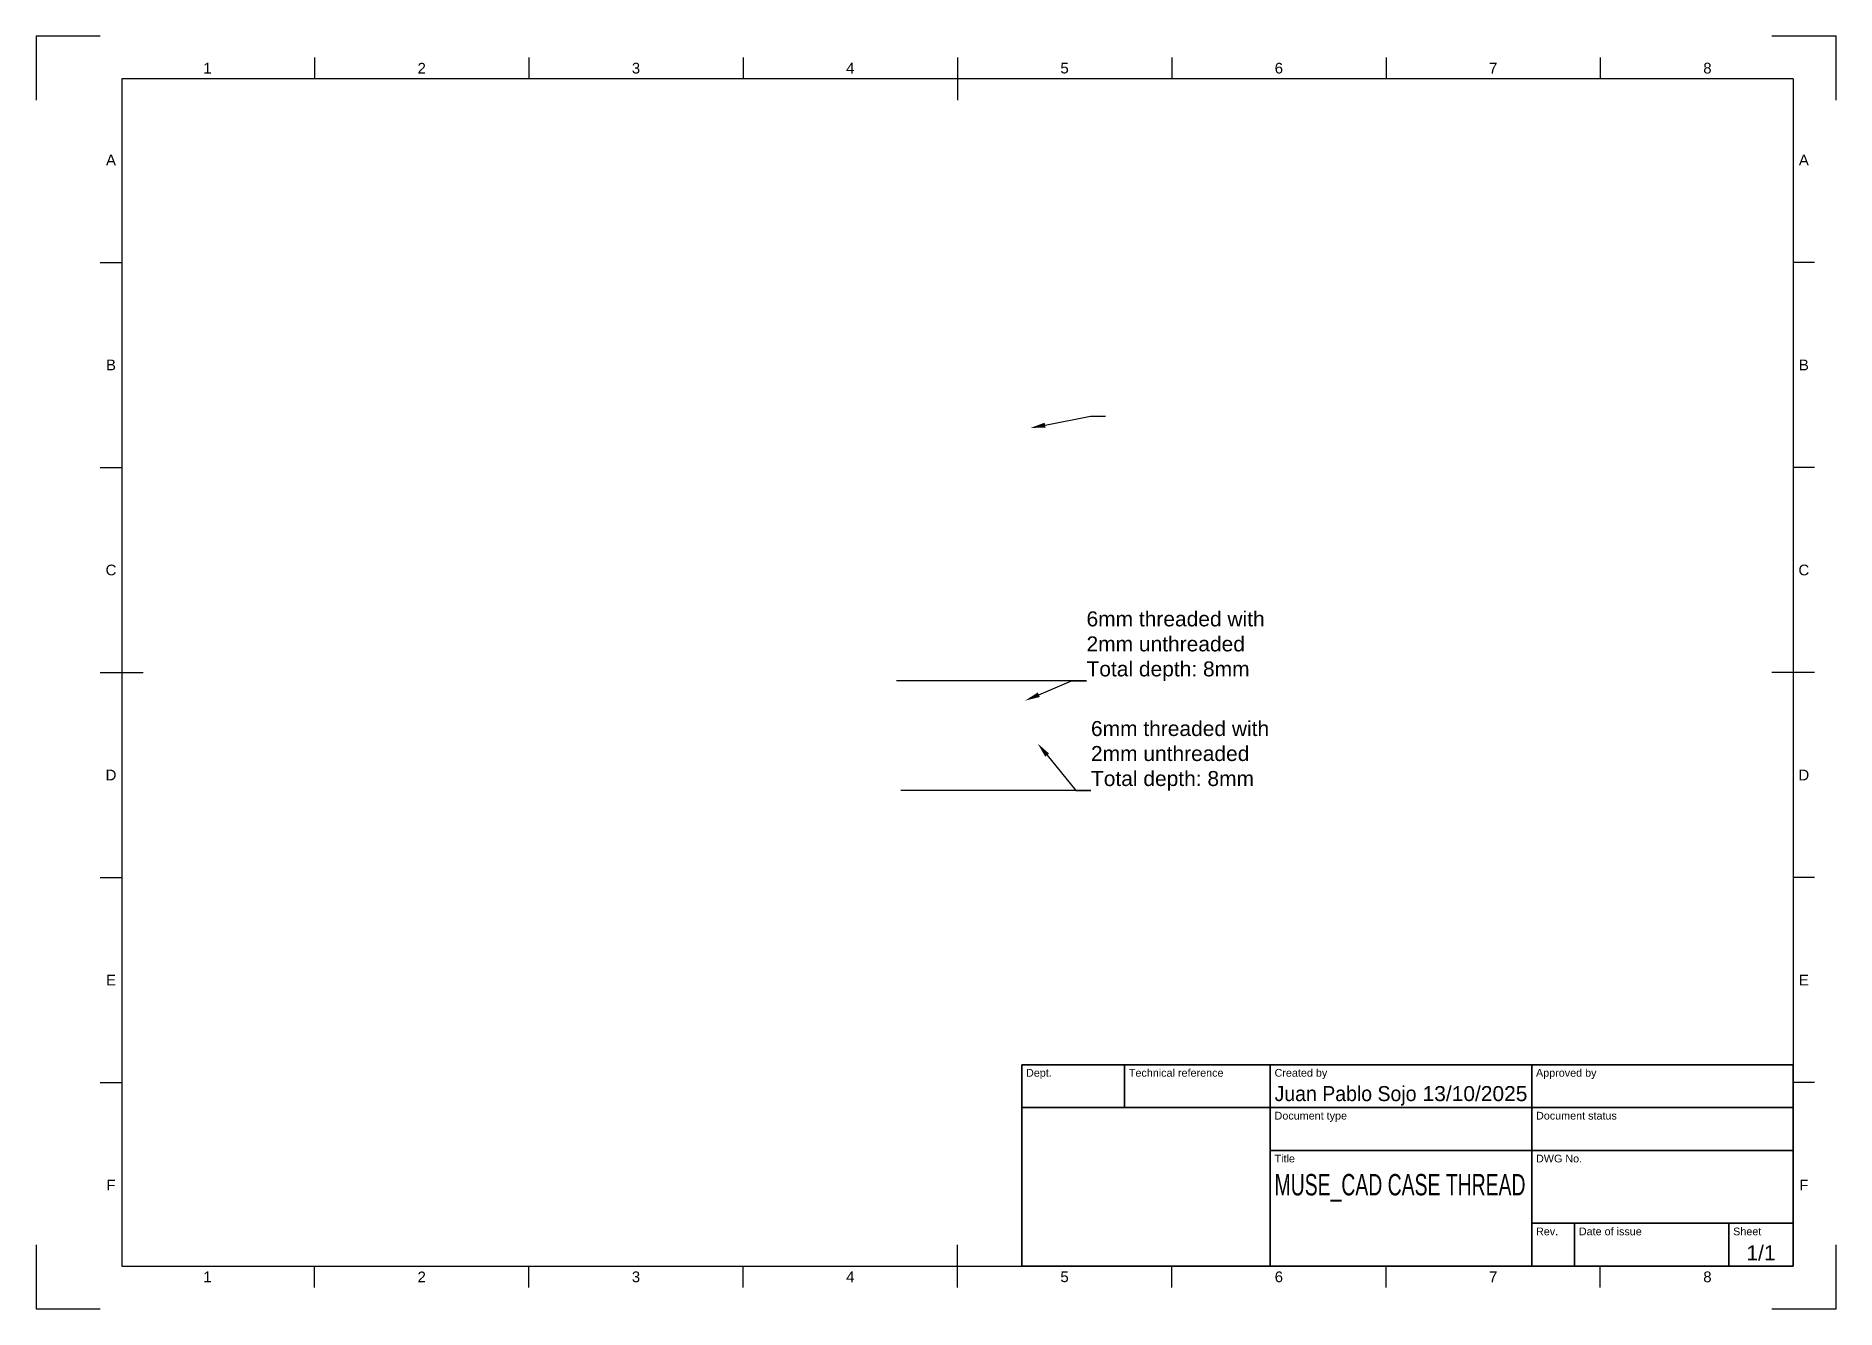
# Paper-space layout 'Sheet1' of a CAD drawing. Header units: millimetres. Extents: x 0 to 420, y 0 to 297.
import ezdxf
from ezdxf import colors
from ezdxf.entities.mleader import LeaderData, LeaderLine
from ezdxf.enums import TextEntityAlignment as Align
from ezdxf.math import Vec2, Vec3

# ---------------------------------------------------------------- set-up
doc = ezdxf.new("R2010")
doc.units = ezdxf.units.MM
doc.header["$LTSCALE"] = 0.75
for name, color, linetype, lineweight in [('BORDER', 7, 'Continuous', 25), ('Hole Notes', 7, 'Continuous', 25), ('Leaders', 7, 'Continuous', 25), ('TITLEBLOCK', 7, 'Continuous', 35)]:
    doc.layers.add(name, color=color, linetype=linetype, lineweight=lineweight)
doc.styles.add('FusionTitle', font='arial.ttf')
doc.styles.get("Standard").update_dxf_attribs({"font": 'arial.ttf'})

# ---------------------------------------------------------------- blocks, each defined once
blk = doc.blocks.new('ISO_A3_SHEET')
at = {"layer": 'BORDER'}
for p, q in [((65, 292), (65, 287)), ((115, 292), (115, 287)), ((165, 292), (165, 287)), ((215, 292), (215, 282)), ((265, 292), (265, 287)), ((315, 292), (315, 287)), ((365, 292), (365, 287)), ((410, 287), (20, 287)), ((20, 287), (20, 10)), ((410, 287), (410, 10)), ((15, 244.16666), (20, 244.16666)), ((415, 244.16666), (410, 244.16666)), ((15, 196.33333), (20, 196.33333)), ((415, 196.33333), (410, 196.33333)), ((15, 148.5), (25, 148.5)), ((415, 148.5), (405, 148.5)), ((15, 100.66667), (20, 100.66667)), ((415, 100.66667), (410, 100.66667)), ((15, 52.83334), (20, 52.83334)), ((415, 52.83334), (410, 52.83334)), ((215, 5), (215, 15)), ((20, 10), (410, 10)), ((65, 5), (65, 10)), ((115, 5), (115, 10)), ((165, 5), (165, 10)), ((265, 5), (265, 10)), ((315, 5), (315, 10)), ((365, 5), (365, 10))]:
    blk.add_line(p, q, dxfattribs=at)
at = {"layer": 'Defpoints'}
for p, q in [((15, 297), (0, 297)), ((0, 297), (0, 282)), ((420, 297), (405, 297)), ((420, 282), (420, 297)), ((0, 15), (0, 0)), ((420, 0), (420, 15)), ((0, 0), (15, 0)), ((405, 0), (420, 0))]:
    blk.add_line(p, q, dxfattribs=at)
at = {"layer": 'BORDER', "style": 'FusionTitle'}
for s, p in [('1', (40, 289.5)), ('2', (90, 289.5)), ('3', (140, 289.5)), ('4', (190, 289.5)), ('5', (240, 289.5)), ('6', (290, 289.5)), ('7', (340, 289.5)), ('8', (390, 289.5)), ('A', (17.5, 268.08333)), ('A', (412.5, 268.08333)), ('B', (17.5, 220.25)), ('B', (412.5, 220.25)), ('C', (17.5, 172.41667)), ('C', (412.5, 172.41667)), ('D', (17.5, 124.58334)), ('D', (412.5, 124.58334)), ('E', (17.5, 76.75001)), ('E', (412.5, 76.75001)), ('F', (17.5, 28.91668)), ('F', (412.5, 28.91668)), ('1', (40, 7.5)), ('2', (90, 7.5)), ('3', (140, 7.5)), ('4', (190, 7.5)), ('5', (240, 7.5)), ('6', (290, 7.5)), ('7', (340, 7.5)), ('8', (390, 7.5))]:
    blk.add_text(s, height=2.5, dxfattribs=at).set_placement(p, align=Align.MIDDLE)
blk = doc.blocks.new('ISO_TITLEBLOCK')
at = {"layer": 'TITLEBLOCK'}
for p, q in [((0, 47), (-180, 47)), ((-180, 47), (-180, 0)), ((-156, 37), (-156, 47)), ((-122, 0), (-122, 47)), ((-61, 0), (-61, 47)), ((0, 0), (0, 47)), ((-180, 37), (0, 37)), ((-122, 27), (0, 27)), ((-61, 10), (0, 10)), ((-51, 0), (-51, 10)), ((-15, 0), (-15, 10)), ((-180, 0), (0, 0))]:
    blk.add_line(p, q, dxfattribs=at)
at = {"layer": 'TITLEBLOCK', "style": 'FusionTitle'}
for s, p in [('Dept.', (-179, 46)), ('Technical reference', (-155, 46)), ('Created by', (-121, 46)), ('Approved by', (-60, 46)), ('Document type', (-121, 36)), ('Document status', (-60, 36)), ('Title', (-121, 26)), ('DWG No.', (-60, 26)), ('Rev.', (-60, 9)), ('Date of issue', (-50, 9)), ('Sheet', (-14, 9))]:
    blk.add_text(s, height=1.8, dxfattribs=at).set_placement(p, align=Align.TOP_LEFT)
for tag, height, p in [('DEPT', 3.5, (-179, 42)), ('TECHNICAL_REFERENCE', 3.5, (-155, 42)), ('CREATED_BY', 3.5, (-121, 42)), ('APPROVED_BY', 3.5, (-60, 42)), ('DOCUMENT_TYPE', 3.5, (-121, 32)), ('DOCUMENT_STATUS', 3.5, (-60, 32)), ('TITLE_1', 5, (-121, 21.5)), ('TITLE_2', 5, (-121, 14)), ('TITLE_3', 5, (-121, 6.5)), ('DATE_OF_ISSUE', 3.5, (-50, 5))]:
    blk.add_attdef(tag, text='', height=height, dxfattribs=at).set_placement(p, align=Align.TOP_LEFT)
for tag, p in [('CREATED_DATE', (-62, 42)), ('APPROVED_DATE', (-0.99, 42))]:
    blk.add_attdef(tag, text='', height=3.5, dxfattribs=at).set_placement(p, align=Align.TOP_RIGHT)
for tag, height, p in [('DRAWING_NUMBER', 5, (-30.5, 19.75)), ('REV', 3.5, (-56, 4.85)), ('SHEET', 3.5, (-7.5, 4.85))]:
    blk.add_attdef(tag, text='', height=height, dxfattribs=at).set_placement(p, align=Align.TOP_CENTER)

psp = doc.layouts.new('Sheet1')

# ---------------------------------------------------------------- block references
at = {"layer": 'BORDER'}
psp.add_blockref('ISO_A3_SHEET', (0, 0), dxfattribs=at)
at = {"layer": 'TITLEBLOCK'}
ref = psp.add_blockref('ISO_TITLEBLOCK', (410, 10), dxfattribs=at)
ref.add_attrib('CREATED_DATE', '13/10/2025', dxfattribs={"height": 3.5, "style": 'FusionTitle'}).set_placement((348, 52), align=Align.TOP_RIGHT)
ref.add_attrib('SHEET', '1/1', dxfattribs={"height": 3.5, "style": 'FusionTitle'}).set_placement((402.5, 14.85), align=Align.TOP_CENTER)
ref.add_attrib('TITLE_1', 'MUSE_CAD CASE THREAD', dxfattribs={"height": 5, "style": 'FusionTitle', "width": 0.647528}).set_placement((289, 31.5), align=Align.TOP_LEFT)
ref.add_attrib('CREATED_BY', 'Juan Pablo Sojo', dxfattribs={"height": 3.5, "style": 'FusionTitle', "width": 0.930062}).set_placement((289, 52), align=Align.TOP_LEFT)

# ---------------------------------------------------------------- leaders
at = {"layer": 'Hole Notes'}
ml = psp.add_multileader_mtext('Standard', dxfattribs=at)
ml.set_content('', color=256)
ml.set_leader_properties()
ml.build(insert=Vec2(0, 0))
ml.multileader.update_dxf_attribs({"text_left_attachment_type": 5, "text_right_attachment_type": 5, "dogleg_length": 3.5, "arrow_head_size": 3.5})
ctx = ml.context
ctx.base_point, ctx.char_height, ctx.arrow_head_size, ctx.landing_gap_size, ctx.plane_origin = Vec3(249.52, 208.32), 3.5, 3.5, 0, Vec3(232.03, 205.54)
ctx.left_attachment, ctx.right_attachment = 5, 5
notes = []
notes.append((ctx, [(0, (1, 1, 0), (246.02, 208.32), (1, 0), 3.5, [(0, [(232.03, 205.54)], 0, [])])]))
ctx.mtext.insert, ctx.mtext.flow_direction = Vec3(249.52, 212.54), 5
at = {"layer": 'Leaders'}
ml = psp.add_multileader_mtext('Standard', dxfattribs=at)
ml.set_content('6mm threaded with\\P2mm unthreaded\\PTotal depth: 8mm', color=256)
ml.set_leader_properties()
ml.build(insert=Vec2(0, 0))
ml.multileader.update_dxf_attribs({"text_left_attachment_type": 5, "text_right_attachment_type": 5, "dogleg_length": 3.5, "arrow_head_size": 3.5})
ctx = ml.context
ctx.base_point, ctx.char_height, ctx.arrow_head_size, ctx.landing_gap_size, ctx.plane_origin = Vec3(245.12, 146.58), 3.5, 3.5, 0, Vec3(230.77, 141.93)
ctx.left_attachment, ctx.right_attachment = 5, 5
notes.append((ctx, [(0, (1, 1, 0), (241.62, 146.58), (1, 0), 3.5, [(0, [(230.77, 141.93)], 0, [])])]))
ctx.mtext.insert, ctx.mtext.flow_direction = Vec3(245.12, 162.76), 5
ml = psp.add_multileader_mtext('Standard', dxfattribs=at)
ml.set_content('6mm threaded with\\P2mm unthreaded\\PTotal depth: 8mm', color=256)
ml.set_leader_properties()
ml.build(insert=Vec2(0, 0))
ml.multileader.update_dxf_attribs({"text_left_attachment_type": 5, "text_right_attachment_type": 5, "dogleg_length": 3.5, "arrow_head_size": 3.5})
ctx = ml.context
ctx.base_point, ctx.char_height, ctx.arrow_head_size, ctx.landing_gap_size, ctx.plane_origin = Vec3(246.16, 121), 3.5, 3.5, 0, Vec3(233.72, 131.93)
ctx.left_attachment, ctx.right_attachment = 5, 5
notes.append((ctx, [(0, (1, 1, 0), (242.66, 121), (1, 0), 3.5, [(0, [(233.72, 131.93)], 0, [])])]))
ctx.mtext.insert, ctx.mtext.flow_direction = Vec3(246.16, 137.18), 5
for ctx, leaders in notes:
    for number, flags, end, landing, length, lines in leaders:
        leader = LeaderData()
        leader.index, (leader.has_last_leader_line, leader.has_dogleg_vector, leader.attachment_direction) = number, flags
        leader.last_leader_point, leader.dogleg_vector, leader.dogleg_length = Vec3(end), Vec3(landing), length
        for number, points, colour, breaks in lines:
            line = LeaderLine()
            line.index, line.vertices, line.color, line.breaks = number, Vec3.list(points), colors.encode_raw_color(colour), breaks
            leader.lines.append(line)
        ctx.leaders.append(leader)

doc.saveas('drawing.dxf')
